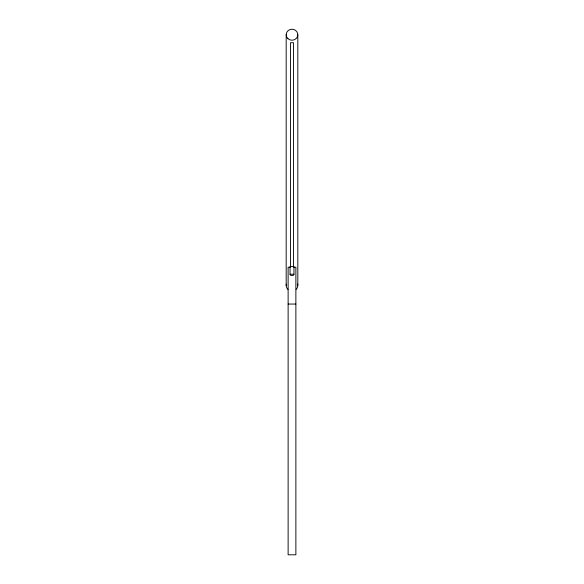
<?xml version="1.0" encoding="UTF-8"?>
<svg xmlns="http://www.w3.org/2000/svg" width="584" height="584" viewBox="0 0 584 584"><rect width="100%" height="100%" fill="white"/><g stroke="black" fill="none" stroke-linecap="round" stroke-linejoin="round"><path stroke-width="0.88" d="M290.058 267.246L288.124 267.246L288.124 554.8L295.876 554.8L295.876 267.246L293.942 267.246M290.058 274.246L293.942 274.246M290.547 275.473L293.453 275.473M288.124 304.052L295.876 304.052M297.818 34.639L297.818 285.386M293.942 274.611L293.942 266.486L290.058 266.486L290.058 274.611M293.453 266.881L293.453 42.698L290.547 42.698L290.547 266.881M286.182 34.806L286.182 285.554M297.599 283.955A5.818 5.519 0 0 1 296.176 289.314M287.948 289.43A5.818 5.519 0 0 1 286.357 284.116M287.948 38.683A5.818 5.519 0 0 0 297.643 36.069A5.818 5.519 0 0 0 290.409 29.412A5.818 5.519 0 0 0 287.948 38.683"/></g></svg>
